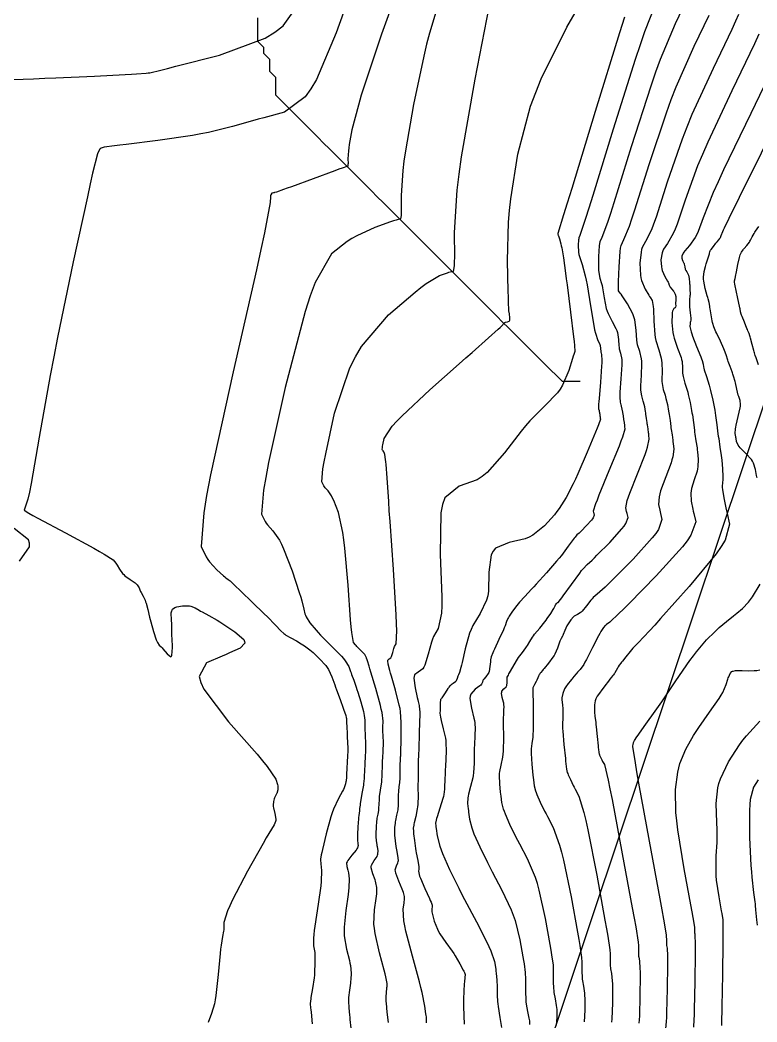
# Model space of a CAD drawing. Header units: metres. Extents: x 837117 to 838479, y 1189012 to 1191015.
# Drawn here: x 837539.2 to 837662.7, y 1189342 to 1189509.9 of the extents above; entities that cross this region are included whole.
import ezdxf

# ---------------------------------------------------------------- set-up
doc = ezdxf.new("R2010")
doc.units = ezdxf.units.M
doc.header["$LTSCALE"] = 0.3
for name, color, linetype in [('CORREDORVIA', 70, 'Continuous'), ('COTAS 10', 1, 'Continuous'), ('COTAS INT', 252, 'Continuous'), ('DRENAJE', 5, 'Continuous')]:
    doc.layers.add(name, color=color, linetype=linetype)

msp = doc.modelspace()

# ---------------------------------------------------------------- linework, layer by layer
at = {"layer": 'CORREDORVIA'}
msp.add_lwpolyline([(837910.68, 1191000.96), (838157.03, 1190996.19), (838237.17, 1190821.34), (838237, 1190602.88), (838240.03, 1190437.2), (838223.54, 1190366.27), (838212.2, 1190288.92), (838221.4, 1189997.88), (837954.54, 1189509.17), (837751.16, 1189231.38), (837593.19, 1189234.4), (837744.49, 1189686.61), (837750.28, 1189933.97), (837723.62, 1190051.52), (837726.09, 1190134.48), (837885.38, 1190229.43), (837983.18, 1190344.12), (837817.55, 1190502.19), (837798.03, 1190660.17), (837963.57, 1190795.98)], close=True, dxfattribs=at)
at = {"layer": 'COTAS 10'}
for points in [[(837600.94, 1189341.94), (837600.74, 1189343.69), (837600.6, 1189345.15), (837600.58, 1189345.43), (837600.56, 1189345.82), (837600.54, 1189346.16), (837600.59, 1189347.04), (837600.68, 1189347.63), (837600.69, 1189347.78), (837600.71, 1189347.94), (837600.73, 1189348.48), (837600.53, 1189349.58), (837600.41, 1189350.1), (837600.25, 1189350.7), (837599.44, 1189353.63), (837598.7, 1189356.87), (837598.59, 1189357.67), (837598.52, 1189358.43), (837598.61, 1189360.82), (837598.88, 1189362.69), (837598.93, 1189363.11), (837598.97, 1189363.49), (837598.99, 1189364.53), (837598.85, 1189365.35), (837598.78, 1189365.6), (837598.7, 1189365.86), (837598.31, 1189366.85), (837598.06, 1189367.83), (837598.07, 1189368.07), (837598.11, 1189368.31), (837598.54, 1189369.08), (837599.03, 1189369.77), (837599.12, 1189369.96), (837599.18, 1189370.14), (837599.21, 1189370.77), (837599.1, 1189371.39), (837599.07, 1189371.56), (837599.04, 1189371.74), (837598.95, 1189372.37), (837598.9, 1189373.12), (837598.89, 1189373.36), (837598.89, 1189373.61), (837598.93, 1189374.66), (837599.01, 1189375.7), (837599.04, 1189375.95), (837599.07, 1189376.18), (837599.2, 1189376.87), (837599.32, 1189377.47), (837599.34, 1189377.65), (837599.36, 1189377.83), (837599.38, 1189378.52), (837599.42, 1189379.32), (837599.44, 1189379.57), (837599.47, 1189379.83), (837599.63, 1189380.87), (837599.79, 1189381.93), (837599.82, 1189382.2), (837599.85, 1189382.46), (837599.89, 1189383.32), (837599.91, 1189384.15), (837599.92, 1189384.4), (837599.93, 1189384.64), (837599.97, 1189385.57), (837600.02, 1189386.49), (837600.03, 1189386.73), (837600.04, 1189386.96), (837600.08, 1189387.72), (837600.09, 1189388.48), (837600.09, 1189388.71), (837600.09, 1189388.95), (837600.05, 1189389.88), (837600.02, 1189390.87), (837600.02, 1189391.15), (837600.02, 1189391.43), (837600.04, 1189392.43), (837599.87, 1189393.88), (837599.75, 1189394.44), (837599.61, 1189395.07), (837598.83, 1189397.92), (837598.01, 1189400.63), (837597.85, 1189401.18), (837597.71, 1189401.64), (837597.42, 1189402.55), (837597.31, 1189402.86), (837597.28, 1189402.94), (837597.25, 1189403.02), (837597.16, 1189403.27), (837596.97, 1189403.58), (837596.87, 1189403.7), (837596.76, 1189403.82), (837596.22, 1189404.38), (837595.65, 1189404.96), (837595.52, 1189405.1), (837595.4, 1189405.23), (837595.08, 1189405.63), (837594.79, 1189407.31), (837594.7, 1189408.24), (837594.6, 1189409.39), (837594.19, 1189415.21), (837593.66, 1189421.44), (837593.49, 1189422.83), (837593.31, 1189424.08), (837592.56, 1189427.39), (837591.8, 1189429.39), (837591.6, 1189429.81), (837591.42, 1189430.18), (837590.82, 1189431.03), (837590.33, 1189431.56), (837590.21, 1189431.72), (837590.11, 1189431.89), (837589.79, 1189432.55), (837589.96, 1189434.75), (837590.16, 1189435.88), (837590.43, 1189437.25), (837591.93, 1189444.07), (837594.49, 1189451.67), (837595.42, 1189453.51), (837596.44, 1189455.24), (837600.96, 1189460.55), (837605.41, 1189464.35), (837606.39, 1189465.12), (837607.26, 1189465.77), (837609.51, 1189467.13), (837610.81, 1189467.58), (837611.07, 1189467.66), (837611.3, 1189467.72), (837611.81, 1189467.8), (837612, 1189468.77), (837612.02, 1189469.41), (837612.04, 1189470.2), (837611.99, 1189474.35), (837612.45, 1189481.44), (837612.78, 1189484.08), (837613.2, 1189487.01), (837615.47, 1189500.03), (837617.79, 1189512.11)], [(837629.11, 1189341.5), (837629.21, 1189342.79), (837629.18, 1189344.09), (837629.15, 1189344.43), (837629.11, 1189344.76), (837628.92, 1189345.88), (837628.72, 1189346.98), (837628.68, 1189347.3), (837628.65, 1189347.62), (837628.61, 1189348.83), (837628.61, 1189350.01), (837628.61, 1189350.31), (837628.6, 1189350.6), (837628.56, 1189351.56), (837628.33, 1189353.3), (837628.2, 1189354.08), (837628.05, 1189355), (837627.26, 1189359.38), (837626.21, 1189364.1), (837625.88, 1189365.22), (837625.55, 1189366.26), (837624.24, 1189369.36), (837622.94, 1189371.81), (837622.62, 1189372.44), (837622.3, 1189373.05), (837621.29, 1189375.11), (837620.53, 1189376.85), (837620.37, 1189377.27), (837620.23, 1189377.66), (837619.94, 1189378.81), (837619.8, 1189379.88), (837619.76, 1189380.21), (837619.72, 1189380.56), (837619.58, 1189381.93), (837619.54, 1189383.3), (837619.56, 1189383.65), (837619.59, 1189383.99), (837619.84, 1189385.07), (837620.1, 1189386.4), (837620.15, 1189386.88), (837620.19, 1189387.41), (837620.24, 1189389.74), (837620.23, 1189391.96), (837620.23, 1189392.43), (837620.23, 1189392.82), (837620.24, 1189393.71), (837620.27, 1189394.14), (837620.27, 1189394.26), (837620.28, 1189394.38), (837620.3, 1189394.78), (837620.26, 1189395.26), (837620.24, 1189395.43), (837620.2, 1189395.61), (837620.01, 1189396.39), (837619.9, 1189397.14), (837619.92, 1189397.31), (837619.96, 1189397.46), (837620.29, 1189397.86), (837620.65, 1189398.2), (837620.72, 1189398.31), (837620.77, 1189398.43), (837620.83, 1189398.93), (837620.8, 1189399.4), (837620.81, 1189399.5), (837620.81, 1189399.6), (837620.85, 1189399.83), (837621.03, 1189400.17), (837621.12, 1189400.34), (837621.23, 1189400.53), (837621.75, 1189401.48), (837622.39, 1189402.56), (837622.57, 1189402.83), (837622.74, 1189403.09), (837623.38, 1189403.95), (837623.95, 1189404.71), (837624.09, 1189404.91), (837624.22, 1189405.11), (837624.61, 1189405.78), (837625.07, 1189406.52), (837625.24, 1189406.76), (837625.43, 1189407.01), (837626.27, 1189408.03), (837627.15, 1189409.09), (837627.36, 1189409.36), (837627.55, 1189409.62), (837628.14, 1189410.49), (837628.55, 1189411.17), (837628.64, 1189411.32), (837628.71, 1189411.44), (837628.86, 1189411.74), (837628.94, 1189411.91), (837628.96, 1189411.96), (837628.99, 1189412), (837629.08, 1189412.14), (837629.18, 1189412.26), (837629.21, 1189412.28), (837629.24, 1189412.3), (837629.34, 1189412.34), (837629.74, 1189412.81), (837629.96, 1189413.1), (837630.23, 1189413.46), (837631.58, 1189415.34), (837632.99, 1189417.26), (837633.29, 1189417.66), (837633.56, 1189417.99), (837634.22, 1189418.68), (837635.05, 1189419.42), (837635.43, 1189419.79), (837635.87, 1189420.23), (837638.01, 1189422.4), (837640.04, 1189424.64), (837640.41, 1189425.12), (837640.7, 1189425.55), (837641.07, 1189426.58), (837640.91, 1189427.23), (837640.88, 1189427.41), (837640.84, 1189427.58), (837640.72, 1189428.2), (837640.94, 1189429.44), (837641.13, 1189430.01), (837641.36, 1189430.67), (837642.64, 1189433.89), (837643.92, 1189437.12), (837644.16, 1189437.79), (837644.35, 1189438.38), (837644.63, 1189439.69), (837644.56, 1189440.39), (837644.54, 1189440.57), (837644.52, 1189440.76), (837644.42, 1189441.42), (837644.32, 1189442.08), (837644.29, 1189442.27), (837644.26, 1189442.46), (837644.18, 1189443.17), (837644.07, 1189443.9), (837644.04, 1189444.11), (837644, 1189444.32), (837643.86, 1189445.1), (837643.68, 1189445.87), (837643.63, 1189446.07), (837643.57, 1189446.27), (837643.36, 1189446.95), (837643.22, 1189447.88), (837643.21, 1189448.24), (837643.21, 1189448.64), (837643.32, 1189450.44), (837643.38, 1189452.32), (837643.36, 1189452.76), (837643.32, 1189453.17), (837643.02, 1189454.38), (837642.67, 1189455.53), (837642.6, 1189455.9), (837642.54, 1189456.3), (837642.43, 1189457.95), (837642.18, 1189459.72), (837642.03, 1189460.21), (837641.86, 1189460.68), (837640.97, 1189462.36), (837640.08, 1189463.7), (837639.9, 1189463.97), (837639.76, 1189464.18), (837639.5, 1189464.58), (837639.47, 1189465.26), (837639.47, 1189465.65), (837639.48, 1189466.13), (837639.56, 1189468.59), (837639.74, 1189471.14), (837639.82, 1189471.68), (837639.91, 1189472.13), (837640.34, 1189473.15), (837641.3, 1189475.4), (837641.73, 1189476.63), (837642.22, 1189478.12), (837644.61, 1189485.71), (837647.49, 1189494.41), (837648.3, 1189496.61), (837649.12, 1189498.72), (837652.14, 1189505.56), (837654.63, 1189510.77)], [(837662.92, 1189452.16), (837662.64, 1189453), (837662.57, 1189453.18), (837662.52, 1189453.33), (837662.38, 1189453.72), (837662.25, 1189454.16), (837662.19, 1189454.34), (837662.14, 1189454.56), (837661.87, 1189455.58), (837661.6, 1189456.6), (837661.54, 1189456.82), (837661.49, 1189457), (837661.34, 1189457.43), (837661.15, 1189457.86), (837661.07, 1189458.05), (837660.98, 1189458.26), (837660.57, 1189459.28), (837660.17, 1189460.28), (837660.1, 1189460.49), (837660.03, 1189460.67), (837659.91, 1189461.05), (837659.83, 1189461.51), (837659.78, 1189461.73), (837659.73, 1189462), (837659.47, 1189463.29), (837659.2, 1189464.61), (837659.15, 1189464.89), (837659.09, 1189465.12), (837658.96, 1189465.68), (837658.91, 1189466.01), (837658.91, 1189466.11), (837658.92, 1189466.21), (837659, 1189466.62), (837659.14, 1189467.25), (837659.19, 1189467.48), (837659.25, 1189467.75), (837659.48, 1189468.95), (837659.73, 1189470.12), (837659.8, 1189470.36), (837659.86, 1189470.58), (837660.07, 1189471.06), (837660.33, 1189471.4), (837660.42, 1189471.51), (837660.52, 1189471.63), (837660.95, 1189472.15), (837661.39, 1189472.73), (837661.49, 1189472.89), (837661.59, 1189473.04), (837661.88, 1189473.6), (837662.19, 1189474.19), (837662.3, 1189474.38), (837662.42, 1189474.56), (837662.95, 1189475.31)], [(837652.09, 1189341.15), (837652.17, 1189342.43), (837652.19, 1189343.17), (837652.21, 1189344.08), (837652.3, 1189348.78), (837652.36, 1189353.5), (837652.37, 1189354.42), (837652.37, 1189355.18), (837652.34, 1189356.52), (837652.29, 1189356.79), (837652.28, 1189356.87), (837652.28, 1189356.95), (837652.27, 1189357.25), (837652.27, 1189357.54), (837652.27, 1189357.61), (837652.26, 1189357.69), (837652.25, 1189357.92), (837651.97, 1189359.55), (837651.8, 1189360.5), (837651.59, 1189361.66), (837650.49, 1189367.66), (837649.43, 1189374.21), (837649.24, 1189375.72), (837649.1, 1189377.1), (837649, 1189381), (837649.39, 1189383.89), (837649.56, 1189384.63), (837649.77, 1189385.34), (837650.74, 1189387.73), (837652.05, 1189390.03), (837652.47, 1189390.7), (837652.91, 1189391.38), (837654.69, 1189393.94), (837656.31, 1189396.25), (837656.64, 1189396.78), (837656.92, 1189397.26), (837657.52, 1189398.59), (837657.79, 1189399.48), (837657.86, 1189399.69), (837657.94, 1189399.88), (837658.18, 1189400.4), (837658.46, 1189400.73), (837658.56, 1189400.79), (837658.66, 1189400.84), (837659.09, 1189400.92), (837659.71, 1189400.9), (837659.93, 1189400.9), (837660.17, 1189400.9), (837661.21, 1189400.88), (837662.22, 1189400.9), (837662.45, 1189400.92), (837662.64, 1189400.94), (837663.16, 1189401.05)]]:
    msp.add_lwpolyline(points, dxfattribs=at)
at = {"layer": 'COTAS INT'}
for points in [[(837595.16, 1189516.04), (837592.21, 1189507.82), (837588.88, 1189499.97), (837587.94, 1189498.39), (837587, 1189497.08), (837583.55, 1189494.49), (837580.08, 1189493.57), (837579.13, 1189493.31), (837578.18, 1189493.05), (837574.8, 1189492.08), (837570.83, 1189491.11), (837569.53, 1189490.86), (837568.12, 1189490.61), (837562.3, 1189489.74), (837557.02, 1189489.06), (837555.96, 1189488.94), (837555.07, 1189488.83), (837553.34, 1189488.65), (837552.81, 1189488.47), (837552.68, 1189488.36), (837552.56, 1189488.23), (837552.2, 1189487.54), (837551.39, 1189484.25), (837550.99, 1189482.47), (837550.52, 1189480.31), (837548.15, 1189469.39), (837545.54, 1189456.75), (837544.9, 1189453.51), (837544.3, 1189450.38), (837542.46, 1189440.02), (837541.1, 1189432.29), (837540.81, 1189430.82), (837540.55, 1189429.65), (837539.92, 1189427.82), (837540.74, 1189427.28), (837541.4, 1189426.91), (837542.24, 1189426.45), (837546.83, 1189423.99), (837551.58, 1189421.42), (837552.53, 1189420.89), (837553.31, 1189420.44), (837554.82, 1189419.46), (837555.27, 1189418.93), (837555.39, 1189418.77), (837555.51, 1189418.6), (837555.91, 1189417.91), (837556.42, 1189417.19), (837556.61, 1189417), (837556.81, 1189416.81), (837557.7, 1189416.17), (837558.54, 1189415.59), (837558.71, 1189415.43), (837558.86, 1189415.29), (837559.17, 1189414.79), (837559.36, 1189414.3), (837559.43, 1189414.16), (837559.5, 1189414), (837559.84, 1189413.41), (837560.19, 1189412.69), (837560.28, 1189412.45), (837560.37, 1189412.19), (837560.65, 1189411.13), (837560.95, 1189409.86), (837561.05, 1189409.47), (837561.15, 1189409.07), (837561.6, 1189407.47), (837562.04, 1189406.09), (837562.15, 1189405.82), (837562.24, 1189405.59), (837562.54, 1189405.18), (837562.9, 1189404.9), (837563.03, 1189404.75), (837563.18, 1189404.58), (837563.87, 1189403.71), (837564.5, 1189403.23), (837564.61, 1189403.3), (837564.69, 1189403.46), (837564.78, 1189404.77), (837564.71, 1189406.37), (837564.69, 1189406.7), (837564.69, 1189407), (837564.68, 1189407.68), (837564.68, 1189408.2), (837564.67, 1189408.38), (837564.66, 1189408.59), (837564.58, 1189409.5), (837564.54, 1189410.4), (837564.56, 1189410.6), (837564.58, 1189410.78), (837564.75, 1189411.23), (837565.15, 1189411.5), (837565.32, 1189411.56), (837565.52, 1189411.62), (837566.43, 1189411.76), (837567.41, 1189411.77), (837567.65, 1189411.74), (837567.87, 1189411.7), (837568.55, 1189411.44), (837569.25, 1189411.03), (837569.49, 1189410.89), (837569.75, 1189410.75), (837570.85, 1189410.16), (837572.28, 1189409.35), (837572.73, 1189409.06), (837573.22, 1189408.75), (837575.24, 1189407.43), (837576.71, 1189406.1), (837576.86, 1189405.79), (837576.9, 1189405.5), (837576.12, 1189404.67), (837574.33, 1189403.89), (837573.74, 1189403.63), (837573.1, 1189403.35), (837570.45, 1189402.2), (837569.24, 1189399.91), (837569.52, 1189398.92), (837570.05, 1189397.77), (837574.17, 1189392.31), (837578.93, 1189386.9), (837579.87, 1189385.78), (837580.65, 1189384.82), (837582.09, 1189382.73), (837582.37, 1189381.83), (837582.41, 1189381.62), (837582.44, 1189381.44), (837582.44, 1189380.93), (837582.32, 1189380.55), (837582.28, 1189380.45), (837582.24, 1189380.36), (837582.07, 1189380.03), (837581.9, 1189379.67), (837581.86, 1189379.56), (837581.82, 1189379.44), (837581.68, 1189378.97), (837581.64, 1189378.35), (837581.65, 1189378.14), (837581.69, 1189377.91), (837581.9, 1189376.95), (837582.07, 1189376.01), (837582.07, 1189375.8), (837582.05, 1189375.6), (837581.82, 1189375.07), (837580.91, 1189373.63), (837580.46, 1189372.87), (837579.94, 1189371.94), (837577.34, 1189367.27), (837574.83, 1189362.48), (837574.36, 1189361.48), (837573.97, 1189360.62), (837573.4, 1189358.71), (837573.39, 1189357.74), (837573.36, 1189357.48), (837573.33, 1189357.23), (837573.16, 1189356.36), (837572.91, 1189354.87), (837572.83, 1189354.23), (837572.74, 1189353.49), (837572.42, 1189350), (837572.03, 1189346.47), (837571.91, 1189345.71), (837571.79, 1189345.05), (837571.3, 1189343.42), (837570.74, 1189341.96)], [(837602.93, 1189516.2), (837599.79, 1189507.56), (837596.98, 1189499.17), (837596.4, 1189497.33), (837595.9, 1189495.69), (837594.81, 1189491.52), (837594.39, 1189489.06), (837594.31, 1189488.51), (837594.24, 1189488.01), (837594.16, 1189486.68), (837594.17, 1189485.89), (837594.16, 1189485.74), (837594.16, 1189485.62), (837594.12, 1189485.44), (837593.21, 1189485.12), (837592.65, 1189484.92), (837591.96, 1189484.67), (837584.71, 1189482.01), (837583.99, 1189481.74), (837583.38, 1189481.52), (837582.21, 1189481.11), (837581.87, 1189481.02), (837581.78, 1189481), (837581.7, 1189480.98), (837581.43, 1189480.94), (837581.24, 1189480.67), (837581.21, 1189480.52), (837581.18, 1189480.33), (837581.14, 1189479.35), (837580.19, 1189474.26), (837579.59, 1189471.48), (837578.85, 1189468.1), (837574.94, 1189450.96), (837571.16, 1189433.69), (837570.49, 1189430.23), (837570, 1189427.34), (837569.6, 1189421.71), (837570.41, 1189419.96), (837570.68, 1189419.52), (837570.97, 1189419.11), (837572.19, 1189417.78), (837573.3, 1189416.81), (837573.52, 1189416.61), (837573.71, 1189416.45), (837574.1, 1189416.15), (837574.22, 1189416.07), (837574.25, 1189416.05), (837574.27, 1189416.04), (837574.32, 1189416.01), (837574.35, 1189416), (837574.37, 1189415.98), (837574.41, 1189415.96), (837575.06, 1189415.33), (837575.46, 1189414.95), (837575.94, 1189414.48), (837578.47, 1189412.03), (837581.06, 1189409.5), (837581.58, 1189408.98), (837582.03, 1189408.54), (837582.93, 1189407.58), (837583.41, 1189407.12), (837583.58, 1189406.99), (837583.78, 1189406.86), (837584.62, 1189406.38), (837585.55, 1189405.87), (837585.8, 1189405.73), (837586.04, 1189405.58), (837586.88, 1189405.05), (837587.76, 1189404.39), (837588.03, 1189404.16), (837588.31, 1189403.92), (837589.41, 1189402.9), (837590.43, 1189401.74), (837590.67, 1189401.42), (837590.88, 1189401.09), (837591.46, 1189399.87), (837591.94, 1189398.53), (837592.08, 1189398.13), (837592.24, 1189397.71), (837592.83, 1189396.07), (837593.36, 1189394.6), (837593.47, 1189394.29), (837593.56, 1189394.02), (837593.78, 1189393.37), (837593.87, 1189393.04), (837593.88, 1189392.97), (837593.9, 1189392.91), (837593.92, 1189392.74), (837593.93, 1189392.27), (837593.94, 1189392.01), (837593.96, 1189391.7), (837594.03, 1189390.12), (837594.1, 1189388.55), (837594.12, 1189388.25), (837594.13, 1189388), (837594.14, 1189387.57), (837594.12, 1189387.15), (837594.11, 1189386.9), (837594.09, 1189386.6), (837593.92, 1189383.5), (837593.9, 1189383.2), (837593.89, 1189382.96), (837593.87, 1189382.56), (837593.85, 1189382.45), (837593.84, 1189382.39), (837593.82, 1189382.31), (837593.75, 1189381.91), (837593.52, 1189381.24), (837593.4, 1189380.99), (837593.27, 1189380.71), (837592.58, 1189379.47), (837591.76, 1189377.7), (837591.53, 1189377.08), (837591.31, 1189376.41), (837590.51, 1189373.55), (837589.89, 1189370.94), (837589.77, 1189370.43), (837589.68, 1189370.02), (837589.55, 1189369.3), (837589.59, 1189368.95), (837589.61, 1189368.76), (837589.63, 1189368.54), (837589.72, 1189367.41), (837589.68, 1189365.54), (837589.61, 1189364.84), (837589.53, 1189364.07), (837589.01, 1189360.64), (837588.52, 1189357.36), (837588.44, 1189356.67), (837588.39, 1189356.09), (837588.41, 1189354.79), (837588.56, 1189353.96), (837588.59, 1189353.66), (837588.61, 1189353.34), (837588.64, 1189351.95), (837588.57, 1189350.33), (837588.53, 1189349.87), (837588.48, 1189349.4), (837588.22, 1189347.64), (837587.96, 1189346.14), (837587.92, 1189345.83), (837587.88, 1189345.58), (837587.83, 1189345.04), (837587.9, 1189344.39), (837587.94, 1189344.06), (837587.98, 1189343.66), (837588.17, 1189341.7)], [(837607.34, 1189341.9), (837607.32, 1189342.14), (837607.32, 1189342.25), (837607.32, 1189342.28), (837607.32, 1189342.31), (837607.33, 1189342.45), (837607.29, 1189342.88), (837607.27, 1189343.1), (837607.23, 1189343.36), (837607.06, 1189344.69), (837606.6, 1189346.95), (837606.39, 1189347.8), (837606.14, 1189348.76), (837604.95, 1189353.04), (837603.85, 1189357.25), (837603.66, 1189358.16), (837603.51, 1189358.96), (837603.4, 1189360.92), (837603.56, 1189361.99), (837603.59, 1189362.23), (837603.61, 1189362.45), (837603.62, 1189363.05), (837603.46, 1189363.72), (837603.36, 1189363.98), (837603.25, 1189364.28), (837602.67, 1189365.63), (837602.18, 1189366.98), (837602.12, 1189367.27), (837602.09, 1189367.53), (837602.27, 1189368.18), (837602.54, 1189368.71), (837602.58, 1189368.89), (837602.6, 1189369.08), (837602.52, 1189369.93), (837602.35, 1189370.88), (837602.31, 1189371.15), (837602.26, 1189371.41), (837602.12, 1189372.39), (837602.03, 1189373.33), (837602.02, 1189373.57), (837602.01, 1189373.81), (837602.02, 1189374.59), (837602.1, 1189375.35), (837602.13, 1189375.57), (837602.17, 1189375.8), (837602.36, 1189376.66), (837602.55, 1189377.59), (837602.58, 1189377.87), (837602.61, 1189378.15), (837602.64, 1189379.23), (837602.65, 1189380.25), (837602.66, 1189380.5), (837602.68, 1189380.73), (837602.76, 1189381.43), (837602.85, 1189382.14), (837602.87, 1189382.38), (837602.88, 1189382.63), (837602.91, 1189383.7), (837602.92, 1189384.75), (837602.92, 1189384.99), (837602.93, 1189385.21), (837602.95, 1189385.84), (837602.98, 1189386.44), (837602.99, 1189386.64), (837603, 1189386.86), (837603.04, 1189387.79), (837603.07, 1189388.73), (837603.08, 1189388.95), (837603.08, 1189389.15), (837603.07, 1189389.77), (837603.06, 1189390.46), (837603.06, 1189390.72), (837603.06, 1189391), (837603.09, 1189392.27), (837602.97, 1189393.98), (837602.88, 1189394.54), (837602.76, 1189395.14), (837602.11, 1189397.62), (837601.43, 1189399.95), (837601.29, 1189400.46), (837601.17, 1189400.9), (837600.89, 1189401.98), (837600.83, 1189402.53), (837600.84, 1189402.64), (837600.87, 1189402.73), (837601.07, 1189402.89), (837601.34, 1189403.07), (837601.41, 1189403.17), (837601.46, 1189403.29), (837601.65, 1189403.92), (837601.84, 1189404.62), (837601.9, 1189404.79), (837601.96, 1189404.95), (837602.23, 1189405.42), (837602.34, 1189407.56), (837602.3, 1189408.77), (837602.24, 1189410.26), (837601.77, 1189417.85), (837601.21, 1189425.89), (837601.09, 1189427.66), (837600.98, 1189429.23), (837600.72, 1189433.22), (837600.56, 1189435.46), (837600.51, 1189435.92), (837600.47, 1189436.31), (837600.33, 1189437.15), (837600.21, 1189437.47), (837600.18, 1189437.53), (837600.15, 1189437.59), (837600.06, 1189437.73), (837599.98, 1189437.81), (837599.96, 1189437.84), (837599.94, 1189437.86), (837599.89, 1189437.97), (837599.92, 1189438.32), (837599.95, 1189438.5), (837599.99, 1189438.72), (837600.23, 1189439.81), (837601.59, 1189441.86), (837602.33, 1189442.69), (837603.24, 1189443.63), (837607.86, 1189447.94), (837612.81, 1189452.34), (837613.93, 1189453.33), (837614.94, 1189454.23), (837617.68, 1189456.65), (837619.33, 1189458.11), (837619.64, 1189458.4), (837619.9, 1189458.64), (837620.33, 1189459.11), (837620.45, 1189459.24), (837620.5, 1189459.27), (837620.56, 1189459.29), (837620.88, 1189459.34), (837621.17, 1189459.48), (837621.22, 1189459.55), (837621.25, 1189459.64), (837621.27, 1189460.11), (837621.2, 1189460.64), (837621.19, 1189460.76), (837621.17, 1189460.88), (837621.12, 1189461.24), (837621.05, 1189462.71), (837621.03, 1189463.52), (837621, 1189464.51), (837620.87, 1189469.56), (837621.05, 1189476.08), (837621.21, 1189478), (837621.42, 1189479.96), (837622.59, 1189487.46), (837624.76, 1189495.48), (837625.6, 1189497.77), (837626.54, 1189500.09), (837630.81, 1189508.72), (837635.01, 1189516)], [(837534.6, 1189499.84), (837541.52, 1189500.11), (837543.38, 1189500.18), (837545.22, 1189500.26), (837551.69, 1189500.55), (837556.87, 1189500.8), (837557.89, 1189500.85), (837558.75, 1189500.9), (837560.35, 1189501.02), (837560.72, 1189501.08), (837560.8, 1189501.09), (837560.86, 1189501.1), (837561, 1189501.1), (837562.83, 1189501.54), (837563.96, 1189501.83), (837565.36, 1189502.18), (837572.67, 1189504.05), (837580.32, 1189506.92), (837581.93, 1189507.9), (837583.32, 1189508.97), (837586.5, 1189513.51)], [(837609.53, 1189513.55), (837607.8, 1189507.76), (837607.32, 1189505.89), (837606.85, 1189503.9), (837605.14, 1189495.77), (837603.8, 1189488.03), (837603.54, 1189486.29), (837603.35, 1189484.73), (837603.07, 1189480.51), (837603.1, 1189478.04), (837603.09, 1189477.57), (837603.08, 1189477.2), (837602.97, 1189476.62), (837602.22, 1189476.41), (837601.8, 1189476.27), (837601.29, 1189476.09), (837598.69, 1189475.15), (837595.62, 1189473.76), (837594.82, 1189473.3), (837594.04, 1189472.81), (837591.38, 1189470.77), (837588.65, 1189465.96), (837587.83, 1189463.73), (837586.97, 1189461.1), (837583.62, 1189448.34), (837580.86, 1189435.77), (837580.38, 1189433.26), (837580.01, 1189431.17), (837579.69, 1189427.13), (837580.27, 1189425.91), (837580.46, 1189425.6), (837580.68, 1189425.31), (837581.58, 1189424.34), (837582.69, 1189422.77), (837583.03, 1189422.09), (837583.38, 1189421.31), (837584.79, 1189417.63), (837586.01, 1189413.98), (837586.25, 1189413.23), (837586.44, 1189412.58), (837586.77, 1189411.18), (837586.95, 1189410.43), (837587.05, 1189410.19), (837587.17, 1189409.94), (837587.8, 1189408.94), (837588.81, 1189407.69), (837589.18, 1189407.28), (837589.58, 1189406.84), (837591.37, 1189405.04), (837593.06, 1189403.3), (837593.41, 1189402.91), (837593.7, 1189402.55), (837594.31, 1189401.57), (837594.59, 1189400.77), (837594.68, 1189400.53), (837594.77, 1189400.28), (837595.12, 1189399.31), (837595.53, 1189398.12), (837595.66, 1189397.73), (837595.79, 1189397.32), (837596.3, 1189395.65), (837596.74, 1189394.06), (837596.82, 1189393.71), (837596.88, 1189393.4), (837596.98, 1189392.58), (837596.98, 1189391.85), (837596.98, 1189391.58), (837596.99, 1189391.29), (837597.04, 1189390), (837597.09, 1189388.75), (837597.1, 1189388.48), (837597.11, 1189388.24), (837597.11, 1189387.65), (837597.08, 1189387.05), (837597.07, 1189386.82), (837597.06, 1189386.55), (837596.99, 1189385.31), (837596.92, 1189384.07), (837596.91, 1189383.8), (837596.9, 1189383.56), (837596.88, 1189382.94), (837596.82, 1189382.29), (837596.78, 1189382.02), (837596.74, 1189381.72), (837596.5, 1189380.31), (837596.26, 1189378.93), (837596.21, 1189378.64), (837596.18, 1189378.38), (837596.12, 1189377.8), (837596.11, 1189377.5), (837596.11, 1189377.42), (837596.1, 1189377.34), (837596.05, 1189377.07), (837595.97, 1189376.56), (837595.95, 1189376.33), (837595.93, 1189376.06), (837595.84, 1189374.74), (837595.78, 1189373.42), (837595.77, 1189373.14), (837595.76, 1189372.9), (837595.77, 1189372.36), (837595.82, 1189372.06), (837595.84, 1189371.9), (837595.89, 1189371.62), (837595.76, 1189371.2), (837595.66, 1189371.03), (837595.53, 1189370.84), (837594.81, 1189369.99), (837594.12, 1189369.09), (837594.01, 1189368.88), (837593.94, 1189368.68), (837593.95, 1189368.07), (837594.15, 1189367.44), (837594.2, 1189367.22), (837594.24, 1189366.99), (837594.35, 1189366), (837594.32, 1189364.52), (837594.27, 1189363.98), (837594.2, 1189363.38), (837593.81, 1189360.73), (837593.52, 1189357.89), (837593.51, 1189357.17), (837593.54, 1189356.48), (837593.92, 1189354.21), (837594.41, 1189352.33), (837594.5, 1189351.88), (837594.57, 1189351.46), (837594.69, 1189350.21), (837594.64, 1189349.14), (837594.61, 1189348.82), (837594.58, 1189348.51), (837594.4, 1189347.34), (837594.25, 1189346.15), (837594.23, 1189345.83), (837594.23, 1189345.5), (837594.29, 1189344.37), (837594.42, 1189343.16), (837594.46, 1189342.8), (837594.5, 1189342.43), (837594.65, 1189340.98)], [(837645.83, 1189513.07), (837643.82, 1189507.96), (837643.08, 1189505.8), (837642.25, 1189503.31), (837638.58, 1189491.64), (837635.16, 1189480.52), (837634.49, 1189478.39), (837633.95, 1189476.66), (837632.98, 1189473.81), (837632.84, 1189473.45), (837632.81, 1189473.29), (837632.78, 1189473.1), (837632.71, 1189472.18), (837632.79, 1189471.02), (837632.85, 1189470.67), (837632.93, 1189470.32), (837633.36, 1189468.98), (837633.91, 1189467.06), (837634.07, 1189466.35), (837634.22, 1189465.56), (837634.8, 1189462.06), (837635.34, 1189458.73), (837635.47, 1189458.04), (837635.6, 1189457.47), (837636, 1189456.25), (837636.3, 1189455.71), (837636.35, 1189455.56), (837636.4, 1189455.41), (837636.48, 1189454.88), (837636.51, 1189454.39), (837636.53, 1189454.27), (837636.55, 1189454.16), (837636.65, 1189453.82), (837636.7, 1189452.94), (837636.68, 1189452.49), (837636.65, 1189451.94), (837636.44, 1189449.22), (837636.21, 1189446.53), (837636.17, 1189446), (837636.15, 1189445.57), (837636.13, 1189444.79), (837636.18, 1189444.63), (837636.2, 1189444.58), (837636.21, 1189444.53), (837636.25, 1189444.34), (837636.29, 1189444.15), (837636.3, 1189444.1), (837636.31, 1189444.05), (837636.33, 1189443.87), (837636.35, 1189443.7), (837636.36, 1189443.65), (837636.36, 1189443.61), (837636.39, 1189443.45), (837636.41, 1189443.28), (837636.42, 1189443.24), (837636.42, 1189443.19), (837636.44, 1189443.02), (837636.11, 1189442.08), (837635.9, 1189441.54), (837635.64, 1189440.89), (837634.25, 1189437.54), (837632.65, 1189433.86), (837632.26, 1189433), (837631.88, 1189432.21), (837630.7, 1189429.91), (837629.51, 1189428.06), (837629.13, 1189427.55), (837628.73, 1189427.03), (837627.1, 1189425.17), (837625.12, 1189423.6), (837624.49, 1189423.27), (837623.83, 1189422.99), (837621.16, 1189422.35), (837618.88, 1189421.4), (837618.47, 1189420.91), (837618.15, 1189420.32), (837617.78, 1189417.41), (837617.71, 1189414.2), (837617.57, 1189413.42), (837617.39, 1189412.69), (837616.3, 1189410.49), (837615.06, 1189408.44), (837614.78, 1189407.81), (837614.52, 1189407.16), (837613.79, 1189404.58), (837613.3, 1189402.29), (837613.19, 1189401.82), (837613.09, 1189401.42), (837612.83, 1189400.58), (837612.67, 1189400.19), (837612.62, 1189400.08), (837612.59, 1189399.97), (837612.47, 1189399.57), (837612.31, 1189399.2), (837612.24, 1189399.1), (837612.16, 1189399.01), (837611.79, 1189398.72), (837611.44, 1189398.5), (837611.37, 1189398.45), (837611.31, 1189398.42), (837611.2, 1189398.33), (837611.07, 1189398.14), (837610.99, 1189398.03), (837610.9, 1189397.89), (837610.44, 1189397.2), (837609.97, 1189396.51), (837609.88, 1189396.37), (837609.81, 1189396.26), (837609.67, 1189396.05), (837609.65, 1189395.87), (837609.64, 1189395.78), (837609.63, 1189395.68), (837609.61, 1189395.14), (837609.6, 1189394.52), (837609.59, 1189394.37), (837609.59, 1189394.22), (837609.57, 1189393.75), (837609.65, 1189393.08), (837609.7, 1189392.82), (837609.77, 1189392.52), (837610.13, 1189391.15), (837610.48, 1189389.61), (837610.54, 1189389.21), (837610.58, 1189388.81), (837610.62, 1189387.44), (837610.55, 1189386.09), (837610.53, 1189385.7), (837610.51, 1189385.31), (837610.43, 1189383.83), (837610.37, 1189382.49), (837610.36, 1189382.17), (837610.35, 1189381.88), (837610.34, 1189381.04), (837610.22, 1189380.14), (837610.15, 1189379.82), (837610.06, 1189379.46), (837609.57, 1189377.88), (837609.09, 1189376.4), (837609, 1189376.1), (837608.93, 1189375.85), (837608.82, 1189375.35), (837608.88, 1189374.92), (837608.9, 1189374.71), (837608.94, 1189374.46), (837609.11, 1189373.24), (837609.56, 1189371.47), (837609.77, 1189370.88), (837610.01, 1189370.25), (837611.18, 1189367.59), (837612.72, 1189364.46), (837613.2, 1189363.52), (837613.69, 1189362.56), (837615.67, 1189358.82), (837617.43, 1189355.41), (837617.78, 1189354.65), (837618.08, 1189353.97), (837618.69, 1189352.16), (837618.9, 1189350.88), (837618.94, 1189350.54), (837618.98, 1189350.2), (837619.09, 1189349.02), (837619.14, 1189347.93), (837619.15, 1189347.66), (837619.16, 1189347.39), (837619.17, 1189346.51), (837619.22, 1189345.45), (837619.26, 1189345.06), (837619.31, 1189344.64), (837619.58, 1189342.78), (837619.85, 1189341.07)], [(837650.82, 1189513.17), (837648.98, 1189509.32), (837646.47, 1189503.34), (837645.69, 1189501.2), (837644.87, 1189498.86), (837641.59, 1189488.67), (837638.69, 1189479.32), (837638.11, 1189477.51), (837637.62, 1189476.03), (837636.66, 1189473.49), (837636.37, 1189472.78), (837636.31, 1189472.46), (837636.26, 1189472.08), (837636.13, 1189470.28), (837636.12, 1189468.42), (837636.14, 1189468), (837636.17, 1189467.63), (837636.37, 1189466.67), (837636.63, 1189465.76), (837636.71, 1189465.42), (837636.78, 1189465.04), (837637.06, 1189463.37), (837637.43, 1189461.59), (837637.57, 1189461.15), (837637.73, 1189460.74), (837638.41, 1189459.41), (837639.05, 1189458.24), (837639.17, 1189457.91), (837639.28, 1189457.59), (837639.45, 1189456.42), (837639.53, 1189455.35), (837639.56, 1189455.09), (837639.61, 1189454.85), (837639.83, 1189454.1), (837640.01, 1189453.05), (837640.02, 1189452.62), (837640.02, 1189452.13), (837639.88, 1189449.83), (837639.71, 1189447.58), (837639.69, 1189447.12), (837639.68, 1189446.72), (837639.75, 1189445.87), (837639.88, 1189445.45), (837639.91, 1189445.32), (837639.94, 1189445.2), (837640.05, 1189444.72), (837640.15, 1189444.24), (837640.17, 1189444.11), (837640.19, 1189443.98), (837640.25, 1189443.52), (837640.31, 1189443.08), (837640.32, 1189442.96), (837640.34, 1189442.84), (837640.41, 1189442.43), (837640.47, 1189442.02), (837640.48, 1189441.91), (837640.49, 1189441.79), (837640.53, 1189441.36), (837640.15, 1189440.02), (837639.89, 1189439.34), (837639.57, 1189438.51), (837637.88, 1189434.38), (837636.2, 1189430.29), (837635.88, 1189429.49), (837635.63, 1189428.83), (837635.25, 1189427.64), (837635.3, 1189427.38), (837635.32, 1189427.3), (837635.33, 1189427.23), (837635.4, 1189426.96), (837635.24, 1189426.52), (837635.12, 1189426.34), (837634.97, 1189426.14), (837634.11, 1189425.2), (837633.22, 1189424.29), (837633.03, 1189424.1), (837632.87, 1189423.95), (837632.52, 1189423.64), (837632.19, 1189423.27), (837632.04, 1189423.08), (837631.87, 1189422.86), (837631.06, 1189421.74), (837629.9, 1189420.22), (837629.52, 1189419.75), (837629.11, 1189419.26), (837627.39, 1189417.3), (837625.69, 1189415.42), (837625.28, 1189414.97), (837624.91, 1189414.56), (837623.79, 1189413.34), (837622.91, 1189412.35), (837622.69, 1189412.08), (837622.47, 1189411.81), (837621.73, 1189410.87), (837621.15, 1189410.03), (837621.03, 1189409.83), (837620.93, 1189409.65), (837620.72, 1189409.12), (837620.47, 1189408.39), (837620.34, 1189408.09), (837620.19, 1189407.74), (837619.44, 1189406.12), (837618.68, 1189404.51), (837618.53, 1189404.17), (837618.4, 1189403.87), (837618.15, 1189403.2), (837618.06, 1189402.72), (837618.04, 1189402.55), (837618.02, 1189402.37), (837617.95, 1189401.58), (837617.81, 1189400.78), (837617.74, 1189400.59), (837617.66, 1189400.42), (837617.27, 1189399.88), (837616.9, 1189399.46), (837616.83, 1189399.36), (837616.77, 1189399.26), (837616.7, 1189398.95), (837616.52, 1189398.61), (837616.4, 1189398.49), (837616.25, 1189398.36), (837615.44, 1189397.81), (837614.73, 1189396.95), (837614.64, 1189396.62), (837614.6, 1189396.25), (837614.83, 1189394.61), (837615.25, 1189392.92), (837615.33, 1189392.53), (837615.39, 1189392.17), (837615.46, 1189391.11), (837615.41, 1189390.23), (837615.4, 1189389.98), (837615.39, 1189389.73), (837615.34, 1189388.77), (837615.3, 1189387.65), (837615.29, 1189387.3), (837615.29, 1189386.92), (837615.29, 1189385.39), (837615.21, 1189383.77), (837615.15, 1189383.35), (837615.08, 1189382.93), (837614.7, 1189381.48), (837614.34, 1189380.19), (837614.28, 1189379.88), (837614.23, 1189379.58), (837614.2, 1189378.64), (837614.3, 1189377.74), (837614.33, 1189377.46), (837614.37, 1189377.17), (837614.53, 1189376.02), (837614.9, 1189374.56), (837615.07, 1189374.07), (837615.27, 1189373.55), (837616.23, 1189371.35), (837617.51, 1189368.75), (837617.91, 1189367.98), (837618.32, 1189367.18), (837619.96, 1189364.09), (837621.49, 1189360.84), (837621.83, 1189359.94), (837622.14, 1189359.03), (837622.97, 1189355.77), (837623.47, 1189352.94), (837623.57, 1189352.31), (837623.65, 1189351.75), (837623.82, 1189350.29), (837623.87, 1189349.19), (837623.88, 1189348.85), (837623.89, 1189348.51), (837623.88, 1189347.15), (837623.93, 1189345.75), (837623.96, 1189345.38), (837624, 1189345.02), (837624.23, 1189343.75), (837624.46, 1189342.68), (837624.51, 1189342.44), (837624.54, 1189342.21), (837624.59, 1189341.59)], [(837659.55, 1189510.86), (837659.04, 1189509.72), (837658.43, 1189508.37), (837655.3, 1189501.81), (837651.78, 1189494.09), (837650.92, 1189492.01), (837650.11, 1189489.95), (837647.62, 1189482.74), (837645.76, 1189476.92), (837645.34, 1189475.75), (837644.98, 1189474.77), (837644.02, 1189472.82), (837643.46, 1189471.84), (837643.35, 1189471.46), (837643.26, 1189471.05), (837643.07, 1189469.18), (837643.15, 1189467.2), (837643.23, 1189466.72), (837643.33, 1189466.27), (837643.92, 1189464.86), (837644.55, 1189463.82), (837644.69, 1189463.59), (837644.81, 1189463.4), (837645.1, 1189462.95), (837645.25, 1189462.25), (837645.29, 1189461.91), (837645.32, 1189461.5), (837645.4, 1189459.49), (837645.56, 1189457.26), (837645.64, 1189456.72), (837645.73, 1189456.21), (837646.2, 1189454.65), (837646.63, 1189453.28), (837646.7, 1189452.9), (837646.75, 1189452.5), (837646.76, 1189451.05), (837646.71, 1189449.69), (837646.73, 1189449.35), (837646.76, 1189449.03), (837646.98, 1189448.02), (837647.27, 1189447.08), (837647.34, 1189446.81), (837647.41, 1189446.53), (837647.66, 1189445.48), (837647.86, 1189444.4), (837647.91, 1189444.11), (837647.96, 1189443.83), (837648.1, 1189442.81), (837648.22, 1189441.84), (837648.26, 1189441.58), (837648.3, 1189441.32), (837648.44, 1189440.41), (837648.57, 1189439.5), (837648.6, 1189439.24), (837648.63, 1189438.98), (837648.72, 1189438.03), (837648.56, 1189436.73), (837648.43, 1189436.25), (837648.27, 1189435.72), (837647.39, 1189433.39), (837646.52, 1189431.06), (837646.37, 1189430.53), (837646.26, 1189430.05), (837646.18, 1189428.76), (837646.37, 1189427.78), (837646.43, 1189427.51), (837646.49, 1189427.23), (837646.74, 1189426.21), (837646.16, 1189424.57), (837645.7, 1189423.9), (837645.11, 1189423.14), (837641.91, 1189419.6), (837638.53, 1189416.17), (837637.83, 1189415.48), (837637.23, 1189414.9), (837635.91, 1189413.72), (837635.24, 1189413.14), (837635.05, 1189412.94), (837634.85, 1189412.72), (837634.11, 1189411.76), (837633.41, 1189410.89), (837633.24, 1189410.71), (837633.08, 1189410.57), (837632.58, 1189410.29), (837632.15, 1189410.1), (837632.03, 1189410.01), (837631.91, 1189409.91), (837631.47, 1189409.41), (837631.05, 1189408.77), (837630.94, 1189408.59), (837630.84, 1189408.39), (837630.5, 1189407.65), (837630.21, 1189406.97), (837630.14, 1189406.81), (837630.07, 1189406.67), (837629.85, 1189406.26), (837629.64, 1189405.83), (837629.58, 1189405.66), (837629.51, 1189405.48), (837629.23, 1189404.66), (837628.82, 1189403.69), (837628.67, 1189403.42), (837628.5, 1189403.15), (837627.74, 1189402.14), (837627.02, 1189401.28), (837626.87, 1189401.1), (837626.74, 1189400.95), (837626.47, 1189400.61), (837626.35, 1189400.46), (837626.32, 1189400.42), (837626.3, 1189400.39), (837626.22, 1189400.27), (837626.15, 1189400.12), (837626.12, 1189400.06), (837626.09, 1189399.99), (837625.96, 1189399.69), (837625.78, 1189399.31), (837625.72, 1189399.2), (837625.66, 1189399.07), (837625.4, 1189398.59), (837625.18, 1189398.14), (837625.14, 1189398.04), (837625.11, 1189397.96), (837625.1, 1189397.73), (837625.14, 1189396.99), (837625.15, 1189396.57), (837625.16, 1189396.07), (837625.19, 1189393.49), (837625.17, 1189390.82), (837625.15, 1189390.26), (837625.12, 1189389.77), (837624.97, 1189388.67), (837624.84, 1189387.78), (837624.84, 1189387.43), (837624.84, 1189387.03), (837624.96, 1189385.22), (837625.14, 1189383.38), (837625.19, 1189382.97), (837625.23, 1189382.59), (837625.35, 1189381.6), (837625.57, 1189380.75), (837625.67, 1189380.46), (837625.78, 1189380.16), (837626.35, 1189378.87), (837627.1, 1189377.35), (837627.33, 1189376.9), (837627.57, 1189376.43), (837628.53, 1189374.62), (837629.61, 1189371.68), (837629.94, 1189370.5), (837630.27, 1189369.16), (837631.54, 1189363), (837632.62, 1189357.05), (837632.83, 1189355.86), (837633, 1189354.85), (837633.3, 1189352.83), (837633.34, 1189352.02), (837633.34, 1189351.77), (837633.34, 1189351.52), (837633.34, 1189350.51), (837633.38, 1189349.49), (837633.4, 1189349.21), (837633.43, 1189348.94), (837633.6, 1189348.01), (837633.77, 1189346.85), (837633.79, 1189346.43), (837633.81, 1189345.97), (837633.83, 1189343.99), (837633.73, 1189342.02)], [(837640.46, 1189510.4), (837639.63, 1189507.77), (837635.56, 1189494.61), (837631.63, 1189481.73), (837630.87, 1189479.27), (837630.27, 1189477.29), (837629.31, 1189474.15), (837629.3, 1189474.13), (837629.3, 1189474.12), (837629.3, 1189474.11), (837629.29, 1189474.07), (837629.34, 1189473.92), (837629.36, 1189473.84), (837629.4, 1189473.75), (837629.58, 1189473.28), (837629.82, 1189472.44), (837629.89, 1189472.11), (837629.96, 1189471.74), (837630.24, 1189470.08), (837630.61, 1189467.52), (837630.73, 1189466.58), (837630.86, 1189465.55), (837631.43, 1189461), (837631.93, 1189456.84), (837632.02, 1189456.04), (837632.09, 1189455.4), (837632.17, 1189454.38), (837631.99, 1189453.89), (837631.89, 1189453.58), (837631.77, 1189453.2), (837631.18, 1189451.18), (837630.12, 1189448.75), (837629.71, 1189448.1), (837629.25, 1189447.47), (837627.16, 1189445.26), (837624.64, 1189442.76), (837623.91, 1189441.94), (837623.17, 1189441.06), (837620.38, 1189437.41), (837617.46, 1189434.1), (837616.64, 1189433.44), (837615.81, 1189432.89), (837612.76, 1189431.81), (837610.39, 1189429.84), (837609.99, 1189428.73), (837609.71, 1189427.37), (837609.58, 1189420.38), (837609.9, 1189413.25), (837609.89, 1189411.79), (837609.83, 1189410.55), (837609.27, 1189407.95), (837608.49, 1189406.6), (837608.31, 1189406.15), (837608.13, 1189405.67), (837607.59, 1189403.65), (837607.06, 1189401.83), (837606.89, 1189401.48), (837606.7, 1189401.19), (837605.93, 1189400.67), (837605.33, 1189400.2), (837605.26, 1189399.94), (837605.22, 1189399.63), (837605.4, 1189398.03), (837605.76, 1189396.38), (837605.84, 1189396.03), (837605.91, 1189395.73), (837606.08, 1189395.04), (837606.17, 1189394.35), (837606.18, 1189394.06), (837606.18, 1189393.72), (837606.16, 1189392.12), (837606.11, 1189390.58), (837606.1, 1189390.29), (837606.09, 1189390.05), (837606.08, 1189389.65), (837606.07, 1189389.35), (837606.06, 1189389.18), (837606.05, 1189388.97), (837606.01, 1189387.86), (837605.96, 1189386.76), (837605.95, 1189386.38), (837605.94, 1189386.1), (837605.93, 1189385.79), (837605.93, 1189385.59), (837605.93, 1189385.35), (837605.92, 1189384.08), (837605.91, 1189382.8), (837605.91, 1189382.55), (837605.91, 1189382.35), (837605.89, 1189381.99), (837605.89, 1189381.63), (837605.89, 1189381.43), (837605.89, 1189381.19), (837605.9, 1189379.95), (837605.85, 1189378.48), (837605.82, 1189378.1), (837605.77, 1189377.72), (837605.52, 1189376.45), (837605.27, 1189375.41), (837605.22, 1189375.19), (837605.18, 1189374.99), (837605.1, 1189374.51), (837605.12, 1189374), (837605.14, 1189373.79), (837605.16, 1189373.54), (837605.3, 1189372.41), (837605.49, 1189371.09), (837605.54, 1189370.73), (837605.6, 1189370.37), (837605.84, 1189369.08), (837606.02, 1189368.03), (837606.04, 1189367.81), (837606.05, 1189367.64), (837605.99, 1189367.27), (837606.08, 1189366.75), (837606.17, 1189366.47), (837606.3, 1189366.13), (837607.04, 1189364.41), (837607.8, 1189362.7), (837607.95, 1189362.36), (837608.07, 1189362.08), (837608.26, 1189361.58), (837608.26, 1189361.42), (837608.25, 1189361.36), (837608.24, 1189361.29), (837608.2, 1189361.01), (837608.23, 1189360.48), (837608.27, 1189360.27), (837608.32, 1189360.03), (837608.61, 1189358.9), (837609.15, 1189357.55), (837609.35, 1189357.17), (837609.57, 1189356.77), (837610.57, 1189355.33), (837611.63, 1189353.88), (837611.89, 1189353.5), (837612.14, 1189353.12), (837612.92, 1189351.79), (837613.47, 1189350.73), (837613.58, 1189350.51), (837613.66, 1189350.33), (837613.78, 1189349.97), (837613.73, 1189349.5), (837613.71, 1189349.25), (837613.69, 1189348.95), (837613.58, 1189347.43), (837613.5, 1189345.63), (837613.49, 1189345.15), (837613.49, 1189344.68), (837613.55, 1189343.04), (837613.64, 1189341.68)], [(837662.97, 1189507.59), (837662.23, 1189505.97), (837658.45, 1189498.06), (837654.43, 1189489.47), (837653.53, 1189487.41), (837652.73, 1189485.5), (837650.64, 1189479.76), (837649.29, 1189475.72), (837648.96, 1189474.87), (837648.65, 1189474.14), (837647.69, 1189472.49), (837647.01, 1189471.54), (837646.88, 1189471.25), (837646.77, 1189470.95), (837646.57, 1189469.76), (837646.65, 1189468.56), (837646.71, 1189468.25), (837646.79, 1189467.96), (837647.23, 1189466.97), (837647.69, 1189466.18), (837647.77, 1189466.01), (837647.85, 1189465.87), (837647.98, 1189465.52), (837648.06, 1189465.29), (837648.1, 1189465.22), (837648.15, 1189465.15), (837648.4, 1189464.85), (837648.67, 1189464.52), (837648.73, 1189464.43), (837648.79, 1189464.33), (837648.97, 1189463.97), (837649.07, 1189463.58), (837649.09, 1189463.47), (837649.1, 1189463.36), (837649.08, 1189462.93), (837649.04, 1189462.54), (837649.04, 1189462.44), (837649.04, 1189462.35), (837649.05, 1189462.06), (837649.02, 1189461.84), (837648.99, 1189461.78), (837648.95, 1189461.73), (837648.73, 1189461.57), (837648.51, 1189461.13), (837648.47, 1189460.9), (837648.44, 1189460.63), (837648.41, 1189459.25), (837648.59, 1189457.56), (837648.68, 1189457.09), (837648.8, 1189456.62), (837649.38, 1189454.93), (837649.94, 1189453.4), (837650.04, 1189453.03), (837650.12, 1189452.69), (837650.2, 1189451.66), (837650.21, 1189450.74), (837650.25, 1189450.47), (837650.3, 1189450.19), (837650.59, 1189449.1), (837650.96, 1189447.9), (837651.06, 1189447.56), (837651.15, 1189447.2), (837651.46, 1189445.86), (837651.72, 1189444.49), (837651.78, 1189444.12), (837651.84, 1189443.75), (837652.02, 1189442.46), (837652.18, 1189441.22), (837652.22, 1189440.89), (837652.27, 1189440.56), (837652.45, 1189439.39), (837652.63, 1189438.23), (837652.67, 1189437.91), (837652.7, 1189437.58), (837652.82, 1189436.36), (837652.77, 1189435.08), (837652.7, 1189434.71), (837652.62, 1189434.33), (837652.14, 1189432.89), (837651.68, 1189431.44), (837651.62, 1189431.05), (837651.58, 1189430.67), (837651.65, 1189429.32), (837651.91, 1189427.98), (837651.99, 1189427.61), (837652.07, 1189427.23), (837652.41, 1189425.84), (837651.61, 1189423.59), (837650.98, 1189422.68), (837650.18, 1189421.63), (837645.8, 1189416.8), (837641.25, 1189412.16), (837640.33, 1189411.23), (837639.55, 1189410.47), (837638, 1189409.03), (837637.48, 1189408.65), (837637.36, 1189408.55), (837637.26, 1189408.46), (837636.96, 1189408.15), (837636.54, 1189407.46), (837636.35, 1189407.13), (837636.14, 1189406.73), (837635.14, 1189404.76), (837634.09, 1189402.75), (837633.86, 1189402.32), (837633.64, 1189401.95), (837633.04, 1189401.09), (837632.6, 1189400.62), (837632.49, 1189400.49), (837632.38, 1189400.36), (837632.01, 1189399.92), (837631.64, 1189399.48), (837631.53, 1189399.35), (837631.43, 1189399.22), (837631.02, 1189398.75), (837630.63, 1189398.21), (837630.53, 1189398.03), (837630.45, 1189397.84), (837630.17, 1189397.08), (837630, 1189396.35), (837629.98, 1189396.18), (837629.96, 1189396.03), (837630.01, 1189395.59), (837630.11, 1189395.11), (837630.12, 1189394.93), (837630.14, 1189394.73), (837630.17, 1189393.83), (837630.16, 1189392.97), (837630.16, 1189392.79), (837630.15, 1189392.63), (837630.1, 1189392.27), (837630.1, 1189391.58), (837630.12, 1189391.21), (837630.15, 1189390.76), (837630.34, 1189388.51), (837630.57, 1189386.2), (837630.61, 1189385.72), (837630.66, 1189385.31), (837630.76, 1189384.39), (837630.9, 1189383.84), (837630.97, 1189383.66), (837631.04, 1189383.46), (837631.41, 1189382.63), (837631.89, 1189381.65), (837632.04, 1189381.36), (837632.19, 1189381.05), (837632.81, 1189379.89), (837633.68, 1189377.1), (837633.99, 1189375.78), (837634.33, 1189374.23), (837635.82, 1189366.61), (837637.2, 1189359.11), (837637.46, 1189357.63), (837637.68, 1189356.4), (837638.04, 1189354.11), (837638.07, 1189353.44), (837638.07, 1189353.23), (837638.08, 1189353.02), (837638.07, 1189352.2), (837638.1, 1189351.35), (837638.12, 1189351.13), (837638.15, 1189350.9), (837638.29, 1189350.14), (837638.42, 1189348.93), (837638.44, 1189348.43), (837638.45, 1189347.85), (837638.45, 1189345.19), (837638.35, 1189342.53), (837638.31, 1189341.97)], [(837666.02, 1189503.43), (837661.61, 1189494.3), (837657.08, 1189484.84), (837656.15, 1189482.82), (837655.35, 1189481.05), (837653.65, 1189476.79), (837652.82, 1189474.52), (837652.58, 1189473.99), (837652.33, 1189473.51), (837651.37, 1189472.16), (837650.56, 1189471.25), (837650.41, 1189471.04), (837650.28, 1189470.85), (837650.08, 1189470.34), (837650.1, 1189469.99), (837650.12, 1189469.9), (837650.14, 1189469.81), (837650.27, 1189469.52), (837650.42, 1189469.21), (837650.45, 1189469.11), (837650.48, 1189469), (837650.57, 1189468.58), (837650.66, 1189468.17), (837650.69, 1189468.07), (837650.73, 1189467.98), (837650.91, 1189467.71), (837651.09, 1189467.41), (837651.13, 1189467.3), (837651.18, 1189467.17), (837651.29, 1189466.61), (837651.37, 1189465.95), (837651.38, 1189465.75), (837651.4, 1189465.55), (837651.44, 1189464.8), (837651.45, 1189464.06), (837651.45, 1189463.87), (837651.44, 1189463.69), (837651.39, 1189463.06), (837651.35, 1189462.38), (837651.36, 1189462.15), (837651.38, 1189461.9), (837651.49, 1189460.89), (837651.59, 1189459.98), (837651.6, 1189459.8), (837651.6, 1189459.65), (837651.55, 1189459.4), (837651.47, 1189459.24), (837651.46, 1189459.16), (837651.45, 1189459.06), (837651.44, 1189458.57), (837651.62, 1189457.7), (837651.73, 1189457.35), (837651.86, 1189456.97), (837652.56, 1189455.21), (837653.25, 1189453.52), (837653.38, 1189453.17), (837653.48, 1189452.88), (837653.64, 1189452.27), (837653.71, 1189451.79), (837653.76, 1189451.58), (837653.83, 1189451.34), (837654.21, 1189450.17), (837654.66, 1189448.72), (837654.77, 1189448.3), (837654.88, 1189447.87), (837655.26, 1189446.23), (837655.58, 1189444.57), (837655.66, 1189444.12), (837655.73, 1189443.68), (837655.94, 1189442.11), (837656.13, 1189440.6), (837656.19, 1189440.2), (837656.25, 1189439.79), (837656.47, 1189438.38), (837656.68, 1189436.97), (837656.73, 1189436.57), (837656.77, 1189436.17), (837656.91, 1189434.7), (837656.97, 1189433.43), (837656.97, 1189433.16), (837656.97, 1189432.93), (837656.89, 1189432.4), (837656.85, 1189431.83), (837656.86, 1189431.57), (837656.89, 1189431.28), (837657.11, 1189429.88), (837657.44, 1189428.19), (837657.55, 1189427.71), (837657.65, 1189427.23), (837658.07, 1189425.46), (837657.31, 1189422.77), (837656.68, 1189421.7), (837655.85, 1189420.49), (837651.33, 1189414.98), (837646.53, 1189409.62), (837645.53, 1189408.52), (837644.68, 1189407.58), (837642.79, 1189405.57), (837641.9, 1189404.64), (837641.67, 1189404.38), (837641.45, 1189404.13), (837640.71, 1189403.23), (837640.12, 1189402.47), (837640, 1189402.3), (837639.88, 1189402.16), (837639.6, 1189401.8), (837639.4, 1189401.53), (837639.34, 1189401.44), (837639.28, 1189401.34), (837639.06, 1189400.92), (837638.86, 1189400.53), (837638.81, 1189400.45), (837638.77, 1189400.38), (837638.65, 1189400.21), (837638.55, 1189400.09), (837638.51, 1189400.05), (837638.48, 1189400.01), (837638.32, 1189399.82), (837638.04, 1189399.47), (837637.93, 1189399.32), (837637.8, 1189399.15), (837637.19, 1189398.34), (837636.57, 1189397.5), (837636.42, 1189397.31), (837636.29, 1189397.13), (837635.92, 1189396.63), (837635.68, 1189396.16), (837635.63, 1189396.01), (837635.58, 1189395.84), (837635.47, 1189395.16), (837635.44, 1189394.41), (837635.44, 1189394.2), (837635.45, 1189393.99), (837635.53, 1189393.22), (837635.66, 1189392.24), (837635.7, 1189391.89), (837635.74, 1189391.5), (837635.91, 1189389.85), (837636.06, 1189388.29), (837636.09, 1189387.98), (837636.11, 1189387.72), (837636.17, 1189387.18), (837636.24, 1189386.93), (837636.27, 1189386.85), (837636.3, 1189386.76), (837636.46, 1189386.39), (837636.68, 1189385.95), (837636.75, 1189385.81), (837636.82, 1189385.68), (837637.1, 1189385.15), (837637.74, 1189382.53), (837638.04, 1189381.07), (837638.39, 1189379.29), (837640.11, 1189370.22), (837641.77, 1189361.17), (837642.09, 1189359.4), (837642.35, 1189357.95), (837642.78, 1189355.38), (837642.8, 1189354.85), (837642.8, 1189354.69), (837642.81, 1189354.53), (837642.81, 1189353.88), (837642.83, 1189353.22), (837642.84, 1189353.04), (837642.86, 1189352.87), (837642.97, 1189352.27), (837643.07, 1189351.01), (837643.08, 1189350.42), (837643.09, 1189349.74), (837643.07, 1189346.38), (837642.97, 1189343.05), (837642.94, 1189342.37), (837642.9, 1189341.8)], [(837662.68, 1189433.19), (837662.63, 1189433.4), (837662.59, 1189433.62), (837662.43, 1189434.59), (837662.1, 1189435.68), (837661.94, 1189435.98), (837661.74, 1189436.27), (837660.8, 1189437.32), (837659.87, 1189438.25), (837659.69, 1189438.47), (837659.54, 1189438.68), (837659.25, 1189439.3), (837659.16, 1189439.82), (837659.14, 1189439.96), (837659.12, 1189440.11), (837659.03, 1189440.64), (837659.05, 1189441.4), (837659.1, 1189441.69), (837659.16, 1189442.02), (837659.51, 1189443.5), (837659.84, 1189444.94), (837659.89, 1189445.25), (837659.92, 1189445.51), (837659.86, 1189446.15), (837659.66, 1189446.67), (837659.6, 1189446.87), (837659.54, 1189447.09), (837659.3, 1189448.1), (837659.08, 1189449.11), (837659.02, 1189449.34), (837658.97, 1189449.54), (837658.81, 1189450.1), (837658.63, 1189450.61), (837658.56, 1189450.8), (837658.49, 1189451), (837658.18, 1189451.85), (837657.86, 1189452.71), (837657.8, 1189452.92), (837657.73, 1189453.1), (837657.57, 1189453.65), (837657.34, 1189454.3), (837657.24, 1189454.56), (837657.12, 1189454.84), (837656.53, 1189456.14), (837655.93, 1189457.43), (837655.8, 1189457.7), (837655.69, 1189457.95), (837655.43, 1189458.54), (837655.27, 1189459.07), (837655.22, 1189459.27), (837655.18, 1189459.5), (837655, 1189460.51), (837654.83, 1189461.53), (837654.79, 1189461.77), (837654.75, 1189461.98), (837654.64, 1189462.58), (837654.49, 1189463.22), (837654.42, 1189463.46), (837654.35, 1189463.73), (837654.01, 1189464.92), (837653.74, 1189466.2), (837653.71, 1189466.51), (837653.69, 1189466.82), (837653.8, 1189467.78), (837654.04, 1189468.63), (837654.11, 1189468.87), (837654.18, 1189469.1), (837654.65, 1189470.61), (837654.69, 1189470.74), (837654.72, 1189470.86), (837654.76, 1189471.08), (837654.85, 1189471.27), (837654.9, 1189471.36), (837654.98, 1189471.47), (837655.36, 1189472), (837655.79, 1189472.55), (837655.89, 1189472.68), (837655.98, 1189472.79), (837656.26, 1189473.1), (837656.45, 1189473.35), (837656.5, 1189473.43), (837656.54, 1189473.51), (837656.67, 1189473.82), (837656.94, 1189474.48), (837657.07, 1189474.76), (837657.23, 1189475.1), (837658.01, 1189476.73), (837659.73, 1189480.23), (837660.49, 1189481.75), (837661.36, 1189483.51), (837665.51, 1189491.88)], [(837539.17, 1189419.23), (837540.84, 1189421.63), (837540.85, 1189422.24), (837540.65, 1189422.82), (837538.27, 1189424.72)], [(837647.4, 1189340.89), (837647.53, 1189342.11), (837647.56, 1189342.77), (837647.59, 1189343.56), (837647.68, 1189347.58), (837647.73, 1189351.62), (837647.73, 1189352.42), (837647.72, 1189353.09), (837647.66, 1189354.39), (837647.58, 1189354.83), (837647.56, 1189354.96), (837647.55, 1189355.08), (837647.54, 1189355.56), (837647.54, 1189356.03), (837647.53, 1189356.15), (837647.53, 1189356.27), (837647.52, 1189356.65), (837647.07, 1189359.27), (837646.79, 1189360.8), (837646.45, 1189362.67), (837644.67, 1189372.34), (837642.9, 1189382.03), (837642.56, 1189383.92), (837642.3, 1189385.47), (837641.89, 1189388.18), (837641.95, 1189388.62), (837641.98, 1189388.73), (837642.01, 1189388.84), (837642.16, 1189389.2), (837642.56, 1189389.83), (837642.75, 1189390.1), (837642.97, 1189390.42), (837644.07, 1189391.93), (837645.64, 1189394.13), (837646.16, 1189394.89), (837646.72, 1189395.7), (837649.07, 1189399.17), (837651.44, 1189402.58), (837652.02, 1189403.36), (837652.56, 1189404.07), (837654.21, 1189406.04), (837655.6, 1189407.43), (837655.97, 1189407.78), (837656.33, 1189408.11), (837657.57, 1189409.16), (837658.71, 1189410.06), (837659, 1189410.29), (837659.29, 1189410.52), (837660.25, 1189411.3), (837661.25, 1189412.39), (837661.56, 1189412.81), (837661.89, 1189413.28), (837663.19, 1189415.41)], [(837656.78, 1189341.42), (837656.8, 1189342.74), (837656.82, 1189343.57), (837656.83, 1189344.59), (837656.92, 1189349.98), (837657, 1189355.38), (837657.01, 1189356.42), (837657.02, 1189357.26), (837657.03, 1189358.65), (837657.01, 1189358.75), (837657, 1189358.78), (837657, 1189358.81), (837657, 1189358.93), (837657, 1189359.07), (837656.99, 1189359.1), (837656.99, 1189359.19), (837656.88, 1189359.82), (837656.82, 1189360.19), (837656.73, 1189360.64), (837656.31, 1189362.97), (837655.91, 1189365.78), (837655.85, 1189366.54), (837655.81, 1189367.28), (837655.84, 1189369.88), (837655.97, 1189372.1), (837655.99, 1189372.6), (837656.01, 1189373.05), (837656.01, 1189374.26), (837655.96, 1189375.47), (837655.83, 1189378.63), (837656.09, 1189381.24), (837656.29, 1189382), (837656.54, 1189382.76), (837657.91, 1189385.64), (837659.76, 1189388.49), (837660.31, 1189389.24), (837660.89, 1189389.97), (837663.12, 1189392.45)], [(837662.86, 1189382.58), (837662.08, 1189381.38), (837661.53, 1189379.32), (837661.45, 1189378.47), (837661.39, 1189377.49), (837661.43, 1189372.94), (837661.66, 1189368.26), (837661.73, 1189367.21), (837661.8, 1189366.27), (837662.08, 1189363.74), (837662.3, 1189362.17), (837662.35, 1189361.83), (837662.38, 1189361.53), (837662.41, 1189360.81), (837662.56, 1189359.13), (837662.67, 1189358.23)]]:
    msp.add_lwpolyline(points, dxfattribs=at)
at = {"layer": 'DRENAJE'}
msp.add_polyline3d([(837633.07, 1189449.34, 0), (837632.07, 1189449.34, 0), (837631.07, 1189449.34, 0), (837630.07, 1189449.34, 0), (837629.07, 1189450.34, 0), (837628.07, 1189451.34, 0), (837627.07, 1189452.34, 0), (837626.07, 1189453.34, 0), (837625.07, 1189454.34, 0), (837624.07, 1189455.34, 0), (837623.07, 1189456.34, 0), (837622.07, 1189457.34, 0), (837621.07, 1189458.34, 0), (837620.07, 1189459.33, 0), (837619.08, 1189460.33, 0), (837618.08, 1189461.33, 0), (837617.08, 1189462.33, 0), (837616.08, 1189463.33, 0), (837615.08, 1189464.33, 0), (837614.08, 1189465.33, 0), (837613.08, 1189466.33, 0), (837612.08, 1189467.33, 0), (837611.08, 1189468.33, 0), (837610.08, 1189469.33, 0), (837609.08, 1189470.33, 0), (837608.08, 1189471.33, 0), (837607.08, 1189472.33, 0), (837606.08, 1189473.33, 0), (837605.08, 1189474.33, 0), (837604.08, 1189475.33, 0), (837603.08, 1189476.33, 0), (837602.08, 1189477.33, 0), (837601.08, 1189478.33, 0), (837600.08, 1189479.33, 0), (837599.08, 1189480.33, 0), (837598.08, 1189481.33, 0), (837597.08, 1189482.33, 0), (837596.08, 1189483.33, 0), (837595.08, 1189484.33, 0), (837594.08, 1189485.33, 0), (837593.08, 1189486.33, 0), (837592.08, 1189487.33, 0), (837591.08, 1189488.33, 0), (837590.08, 1189489.32, 0), (837589.09, 1189490.32, 0), (837588.09, 1189491.32, 0), (837587.09, 1189492.32, 0), (837586.09, 1189493.32, 0), (837585.09, 1189494.32, 0), (837584.09, 1189495.32, 0), (837583.09, 1189496.32, 0), (837582.09, 1189497.32, 0), (837582.09, 1189498.32, 0), (837582.09, 1189499.32, 0), (837582.09, 1189500.32, 0), (837581.09, 1189501.32, 0), (837581.09, 1189502.32, 0), (837581.09, 1189503.32, 0), (837580.09, 1189504.32, 0), (837580.09, 1189505.32, 0), (837579.09, 1189506.32, 0), (837579.09, 1189507.32, 0), (837579.09, 1189508.32, 0), (837579.09, 1189509.32, 0), (837579.09, 1189510.32, 0)], dxfattribs=at)

doc.saveas('drawing.dxf')
